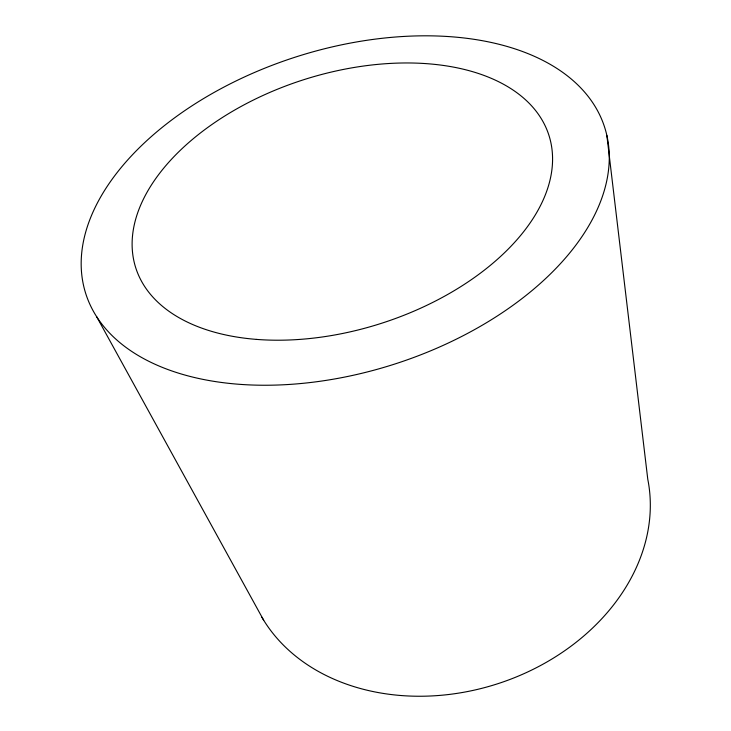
<?xml version="1.0" encoding="UTF-8"?>
<svg xmlns="http://www.w3.org/2000/svg" width="731" height="731" viewBox="0 0 731 731"><rect width="100%" height="100%" fill="white"/><g stroke="black" fill="none" stroke-linecap="round" stroke-linejoin="round"><path stroke-width="1.1" d="M96.666 316.733L263.69 620.253M606.849 135.381A272.453 161.313 -17.8 0 1 245.314 384.698A272.453 161.313 -17.8 0 1 183.49 111.505A272.453 161.313 -17.8 0 1 606.849 135.381L647.785 479.298A206.772 163.589 -17.8 0 1 505.295 681.164A206.772 163.589 -17.8 0 1 261.89 617.266M256.38 339.385A216.952 127.852 -17.8 0 0 551.476 145.798A216.952 127.852 -17.8 0 0 219.19 119.573A216.952 127.852 -17.8 0 0 256.38 339.385"/></g></svg>
